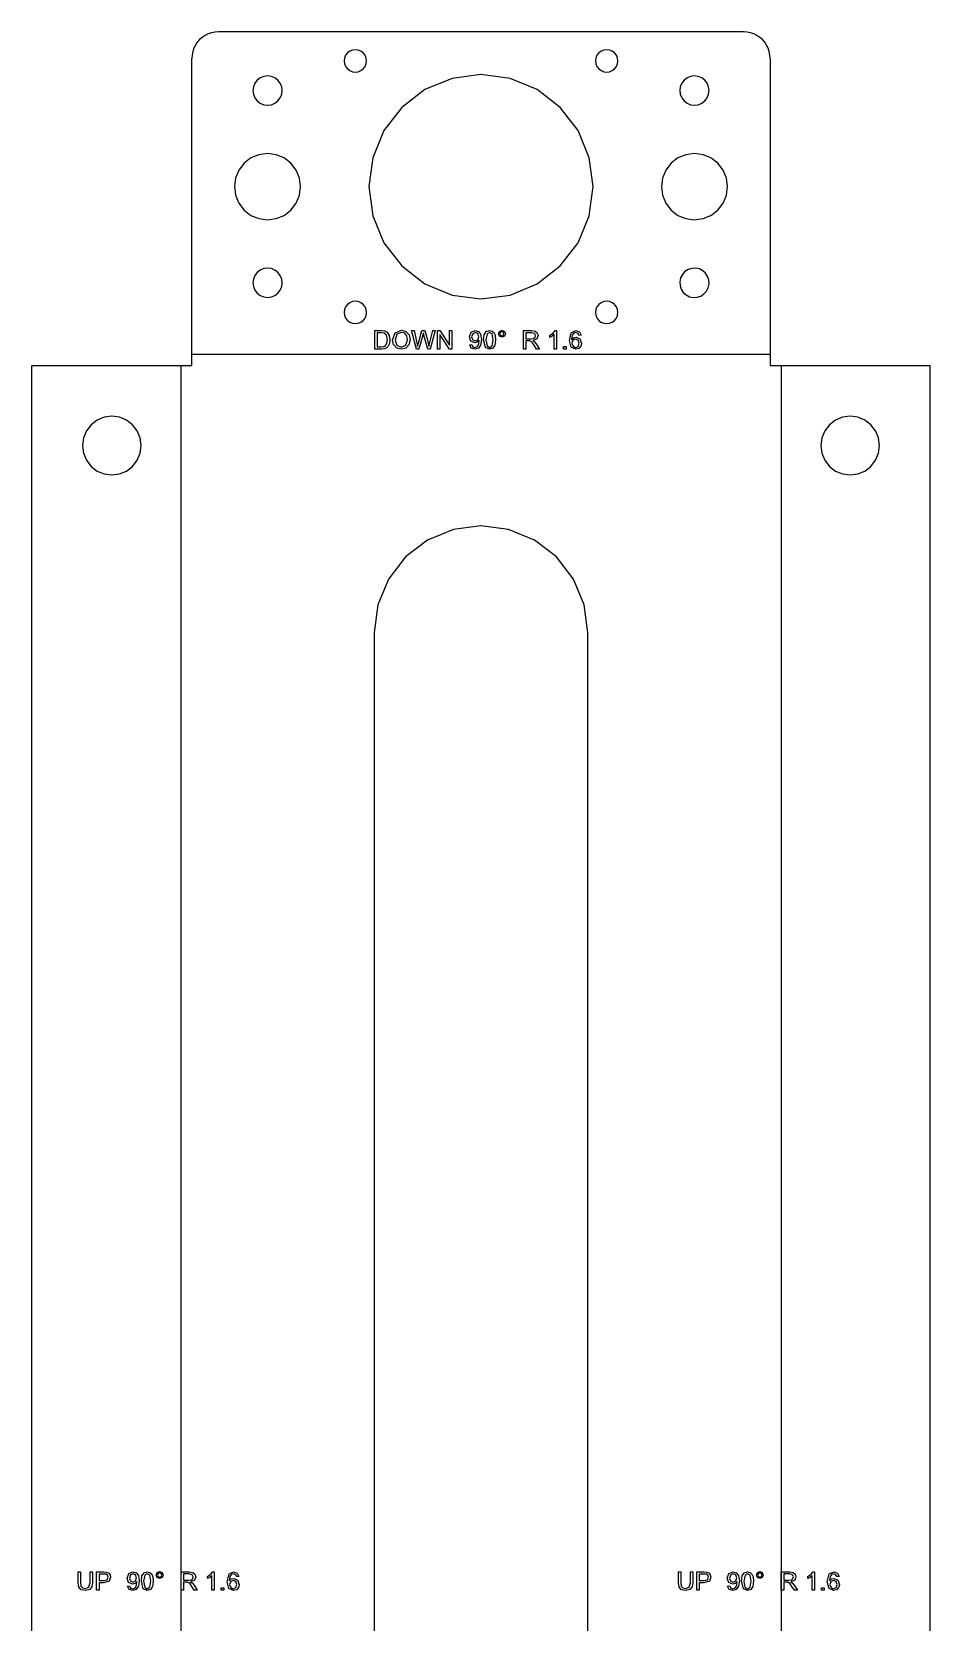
# Model space of a CAD drawing. Extents: x -235 to 145, y -3219 to -2628.
# Drawn here: x -23 to 145.4, y -2925.5 to -2627.7 of the extents above; entities that cross this region are included whole.
import ezdxf

# ---------------------------------------------------------------- set-up
doc = ezdxf.new("R2010")
doc.units = 0
doc.layers.add('Layer0', color=7, linetype='Continuous', true_color=0xffffff)

msp = doc.modelspace()

# ---------------------------------------------------------------- linework, layer by layer
at = {"layer": 'Layer0'}
for p, q in [((8.5, -2629.19), (8.07, -2629.68)), ((8.99, -2628.76), (8.5, -2629.19)), ((9.53, -2628.39), (8.99, -2628.76)), ((10.12, -2628.1), (9.53, -2628.39)), ((10.74, -2627.89), (10.12, -2628.1)), ((11.38, -2627.76), (10.74, -2627.89)), ((12.03, -2627.72), (11.38, -2627.76)), ((110.43, -2627.72), (12.03, -2627.72)), ((111.09, -2627.76), (110.43, -2627.72)), ((111.73, -2627.89), (111.09, -2627.76)), ((112.35, -2628.1), (111.73, -2627.89)), ((112.93, -2628.39), (112.35, -2628.1)), ((113.48, -2628.76), (112.93, -2628.39)), ((113.97, -2629.19), (113.48, -2628.76)), ((114.4, -2629.68), (113.97, -2629.19)), ((7.08, -2632.07), (7.03, -2632.72)), ((7.2, -2631.43), (7.08, -2632.07)), ((7.41, -2630.81), (7.2, -2631.43)), ((7.7, -2630.22), (7.41, -2630.81)), ((8.07, -2629.68), (7.7, -2630.22)), ((35.87, -2632.12), (35.66, -2632.63)), ((36.2, -2631.69), (35.87, -2632.12)), ((36.63, -2631.35), (36.2, -2631.69)), ((37.14, -2631.14), (36.63, -2631.35)), ((37.68, -2631.07), (37.14, -2631.14)), ((38.23, -2631.14), (37.68, -2631.07)), ((38.73, -2631.35), (38.23, -2631.14)), ((39.17, -2631.69), (38.73, -2631.35)), ((39.5, -2632.12), (39.17, -2631.69)), ((39.71, -2632.63), (39.5, -2632.12)), ((82.97, -2632.12), (82.76, -2632.63)), ((83.3, -2631.69), (82.97, -2632.12)), ((83.73, -2631.35), (83.3, -2631.69)), ((84.24, -2631.14), (83.73, -2631.35)), ((84.78, -2631.07), (84.24, -2631.14)), ((85.33, -2631.14), (84.78, -2631.07)), ((85.83, -2631.35), (85.33, -2631.14)), ((86.27, -2631.69), (85.83, -2631.35)), ((86.6, -2632.12), (86.27, -2631.69)), ((86.81, -2632.63), (86.6, -2632.12)), ((114.76, -2630.22), (114.4, -2629.68)), ((115.05, -2630.81), (114.76, -2630.22)), ((115.26, -2631.43), (115.05, -2630.81)), ((115.39, -2632.07), (115.26, -2631.43)), ((115.43, -2632.72), (115.39, -2632.07)), ((7.03, -2688.16), (7.03, -2632.72)), ((35.66, -2632.63), (35.58, -2633.17)), ((35.58, -2633.17), (35.66, -2633.72)), ((35.66, -2633.72), (35.87, -2634.22)), ((35.87, -2634.22), (36.2, -2634.66)), ((36.2, -2634.66), (36.63, -2634.99)), ((36.63, -2634.99), (37.14, -2635.2)), ((37.14, -2635.2), (37.68, -2635.27)), ((37.68, -2635.27), (38.23, -2635.2)), ((38.23, -2635.2), (38.73, -2634.99)), ((38.73, -2634.99), (39.17, -2634.66)), ((39.17, -2634.66), (39.5, -2634.22)), ((39.5, -2634.22), (39.71, -2633.72)), ((39.78, -2633.17), (39.71, -2632.63)), ((39.71, -2633.72), (39.78, -2633.17)), ((82.76, -2632.63), (82.68, -2633.17)), ((82.68, -2633.17), (82.76, -2633.72)), ((82.76, -2633.72), (82.97, -2634.22)), ((82.97, -2634.22), (83.3, -2634.66)), ((83.3, -2634.66), (83.73, -2634.99)), ((83.73, -2634.99), (84.24, -2635.2)), ((84.24, -2635.2), (84.78, -2635.27)), ((84.78, -2635.27), (85.33, -2635.2)), ((85.33, -2635.2), (85.83, -2634.99)), ((85.83, -2634.99), (86.27, -2634.66)), ((86.27, -2634.66), (86.6, -2634.22)), ((86.6, -2634.22), (86.81, -2633.72)), ((86.88, -2633.17), (86.81, -2632.63)), ((86.81, -2633.72), (86.88, -2633.17)), ((115.43, -2632.72), (115.43, -2688.16)), ((18.58, -2638.01), (18.48, -2638.72)), ((18.85, -2637.35), (18.58, -2638.01)), ((19.29, -2636.78), (18.85, -2637.35)), ((19.86, -2636.34), (19.29, -2636.78)), ((20.52, -2636.07), (19.86, -2636.34)), ((21.23, -2635.97), (20.52, -2636.07)), ((21.95, -2636.07), (21.23, -2635.97)), ((22.61, -2636.34), (21.95, -2636.07)), ((23.18, -2636.78), (22.61, -2636.34)), ((23.62, -2637.35), (23.18, -2636.78)), ((23.89, -2638.01), (23.62, -2637.35)), ((23.98, -2638.72), (23.89, -2638.01)), ((50.73, -2638.54), (46.38, -2641.87)), ((55.8, -2636.44), (50.73, -2638.54)), ((61.23, -2635.72), (55.8, -2636.44)), ((66.67, -2636.44), (61.23, -2635.72)), ((71.73, -2638.54), (66.67, -2636.44)), ((76.08, -2641.87), (71.73, -2638.54)), ((98.58, -2638.01), (98.48, -2638.72)), ((98.85, -2637.35), (98.58, -2638.01)), ((99.29, -2636.78), (98.85, -2637.35)), ((99.86, -2636.34), (99.29, -2636.78)), ((100.52, -2636.07), (99.86, -2636.34)), ((101.23, -2635.97), (100.52, -2636.07)), ((101.95, -2636.07), (101.23, -2635.97)), ((102.61, -2636.34), (101.95, -2636.07)), ((103.18, -2636.78), (102.61, -2636.34)), ((103.62, -2637.35), (103.18, -2636.78)), ((103.89, -2638.01), (103.62, -2637.35)), ((103.98, -2638.72), (103.89, -2638.01)), ((18.48, -2638.72), (18.58, -2639.43)), ((18.58, -2639.43), (18.85, -2640.1)), ((18.85, -2640.1), (19.29, -2640.67)), ((19.29, -2640.67), (19.86, -2641.1)), ((19.86, -2641.1), (20.52, -2641.38)), ((20.52, -2641.38), (21.23, -2641.47)), ((21.23, -2641.47), (21.95, -2641.38)), ((21.95, -2641.38), (22.61, -2641.1)), ((22.61, -2641.1), (23.18, -2640.67)), ((23.18, -2640.67), (23.62, -2640.1)), ((23.62, -2640.1), (23.89, -2639.43)), ((23.89, -2639.43), (23.98, -2638.72)), ((98.48, -2638.72), (98.58, -2639.43)), ((98.58, -2639.43), (98.85, -2640.1)), ((98.85, -2640.1), (99.29, -2640.67)), ((99.29, -2640.67), (99.86, -2641.1)), ((99.86, -2641.1), (100.52, -2641.38)), ((100.52, -2641.38), (101.23, -2641.47)), ((101.23, -2641.47), (101.95, -2641.38)), ((101.95, -2641.38), (102.61, -2641.1)), ((102.61, -2641.1), (103.18, -2640.67)), ((103.18, -2640.67), (103.62, -2640.1)), ((103.62, -2640.1), (103.89, -2639.43)), ((103.89, -2639.43), (103.98, -2638.72)), ((46.38, -2641.87), (43.05, -2646.22)), ((79.42, -2646.22), (76.08, -2641.87)), ((43.05, -2646.22), (40.95, -2651.29)), ((81.52, -2651.29), (79.42, -2646.22)), ((16.85, -2652.34), (15.86, -2653.62)), ((18.13, -2651.35), (16.85, -2652.34)), ((19.63, -2650.73), (18.13, -2651.35)), ((21.23, -2650.52), (19.63, -2650.73)), ((22.84, -2650.73), (21.23, -2650.52)), ((24.33, -2651.35), (22.84, -2650.73)), ((25.62, -2652.34), (24.33, -2651.35)), ((26.6, -2653.62), (25.62, -2652.34)), ((40.95, -2651.29), (40.23, -2656.72)), ((82.23, -2656.72), (81.52, -2651.29)), ((96.85, -2652.34), (95.86, -2653.62)), ((98.13, -2651.35), (96.85, -2652.34)), ((99.63, -2650.73), (98.13, -2651.35)), ((101.23, -2650.52), (99.63, -2650.73)), ((102.84, -2650.73), (101.23, -2650.52)), ((104.33, -2651.35), (102.84, -2650.73)), ((105.62, -2652.34), (104.33, -2651.35)), ((106.6, -2653.62), (105.62, -2652.34)), ((15.25, -2655.12), (15.03, -2656.72)), ((15.86, -2653.62), (15.25, -2655.12)), ((27.22, -2655.12), (26.6, -2653.62)), ((27.43, -2656.72), (27.22, -2655.12)), ((95.25, -2655.12), (95.03, -2656.72)), ((95.86, -2653.62), (95.25, -2655.12)), ((107.22, -2655.12), (106.6, -2653.62)), ((107.43, -2656.72), (107.22, -2655.12)), ((15.03, -2656.72), (15.25, -2658.33)), ((15.25, -2658.33), (15.86, -2659.82)), ((26.6, -2659.82), (27.22, -2658.33)), ((27.22, -2658.33), (27.43, -2656.72)), ((40.23, -2656.72), (40.95, -2662.16)), ((81.52, -2662.16), (82.23, -2656.72)), ((95.03, -2656.72), (95.25, -2658.33)), ((95.25, -2658.33), (95.86, -2659.82)), ((106.6, -2659.82), (107.22, -2658.33)), ((107.22, -2658.33), (107.43, -2656.72)), ((15.86, -2659.82), (16.85, -2661.11)), ((16.85, -2661.11), (18.13, -2662.09)), ((18.13, -2662.09), (19.63, -2662.71)), ((22.84, -2662.71), (24.33, -2662.09)), ((24.33, -2662.09), (25.62, -2661.11)), ((25.62, -2661.11), (26.6, -2659.82)), ((40.95, -2662.16), (43.05, -2667.22)), ((79.42, -2667.22), (81.52, -2662.16)), ((95.86, -2659.82), (96.85, -2661.11)), ((96.85, -2661.11), (98.13, -2662.09)), ((98.13, -2662.09), (99.63, -2662.71)), ((102.84, -2662.71), (104.33, -2662.09)), ((104.33, -2662.09), (105.62, -2661.11)), ((105.62, -2661.11), (106.6, -2659.82)), ((19.63, -2662.71), (21.23, -2662.92)), ((21.23, -2662.92), (22.84, -2662.71)), ((99.63, -2662.71), (101.23, -2662.92)), ((101.23, -2662.92), (102.84, -2662.71)), ((43.05, -2667.22), (46.38, -2671.57)), ((76.08, -2671.57), (79.42, -2667.22)), ((18.58, -2674.01), (18.48, -2674.72)), ((18.85, -2673.35), (18.58, -2674.01)), ((19.29, -2672.78), (18.85, -2673.35)), ((19.86, -2672.34), (19.29, -2672.78)), ((20.52, -2672.07), (19.86, -2672.34)), ((21.23, -2671.97), (20.52, -2672.07)), ((21.95, -2672.07), (21.23, -2671.97)), ((22.61, -2672.34), (21.95, -2672.07)), ((23.18, -2672.78), (22.61, -2672.34)), ((23.62, -2673.35), (23.18, -2672.78)), ((23.89, -2674.01), (23.62, -2673.35)), ((23.98, -2674.72), (23.89, -2674.01)), ((46.38, -2671.57), (50.73, -2674.91)), ((71.73, -2674.91), (76.08, -2671.57)), ((98.64, -2673.81), (98.49, -2674.51)), ((98.97, -2673.17), (98.64, -2673.81)), ((99.45, -2672.63), (98.97, -2673.17)), ((100.05, -2672.24), (99.45, -2672.63)), ((100.73, -2672.02), (100.05, -2672.24)), ((101.45, -2671.98), (100.73, -2672.02)), ((102.15, -2672.13), (101.45, -2671.98)), ((102.79, -2672.45), (102.15, -2672.13)), ((103.32, -2672.93), (102.79, -2672.45)), ((103.71, -2673.54), (103.32, -2672.93)), ((103.94, -2674.22), (103.71, -2673.54)), ((103.98, -2674.94), (103.94, -2674.22)), ((18.48, -2674.72), (18.58, -2675.43)), ((18.58, -2675.43), (18.85, -2676.1)), ((18.85, -2676.1), (19.29, -2676.67)), ((19.29, -2676.67), (19.86, -2677.1)), ((19.86, -2677.1), (20.52, -2677.38)), ((21.95, -2677.38), (22.61, -2677.1)), ((22.61, -2677.1), (23.18, -2676.67)), ((23.18, -2676.67), (23.62, -2676.1)), ((23.62, -2676.1), (23.89, -2675.43)), ((23.89, -2675.43), (23.98, -2674.72)), ((50.73, -2674.91), (55.8, -2677.01)), ((55.8, -2677.01), (61.23, -2677.72)), ((61.23, -2677.72), (66.67, -2677.01)), ((66.67, -2677.01), (71.73, -2674.91)), ((98.49, -2674.51), (98.53, -2675.23)), ((98.53, -2675.23), (98.75, -2675.91)), ((98.75, -2675.91), (99.14, -2676.51)), ((99.14, -2676.51), (99.68, -2676.99)), ((99.68, -2676.99), (100.32, -2677.32)), ((101.74, -2677.43), (102.42, -2677.2)), ((102.42, -2677.2), (103.02, -2676.81)), ((103.02, -2676.81), (103.5, -2676.28)), ((103.5, -2676.28), (103.83, -2675.64)), ((103.83, -2675.64), (103.98, -2674.94)), ((20.52, -2677.38), (21.23, -2677.47)), ((21.23, -2677.47), (21.95, -2677.38)), ((35.66, -2679.73), (35.58, -2680.27)), ((35.87, -2679.22), (35.66, -2679.73)), ((36.2, -2678.79), (35.87, -2679.22)), ((36.63, -2678.45), (36.2, -2678.79)), ((37.14, -2678.24), (36.63, -2678.45)), ((37.68, -2678.17), (37.14, -2678.24)), ((38.23, -2678.24), (37.68, -2678.17)), ((38.73, -2678.45), (38.23, -2678.24)), ((39.17, -2678.79), (38.73, -2678.45)), ((39.5, -2679.22), (39.17, -2678.79)), ((39.71, -2679.73), (39.5, -2679.22)), ((39.78, -2680.27), (39.71, -2679.73)), ((82.76, -2679.71), (82.68, -2680.26)), ((82.97, -2679.21), (82.76, -2679.71)), ((83.31, -2678.78), (82.97, -2679.21)), ((83.75, -2678.45), (83.31, -2678.78)), ((84.25, -2678.24), (83.75, -2678.45)), ((84.8, -2678.17), (84.25, -2678.24)), ((85.34, -2678.25), (84.8, -2678.17)), ((85.85, -2678.46), (85.34, -2678.25)), ((86.28, -2678.8), (85.85, -2678.46)), ((86.61, -2679.23), (86.28, -2678.8)), ((86.82, -2679.74), (86.61, -2679.23)), ((86.88, -2680.29), (86.82, -2679.74)), ((100.32, -2677.32), (101.02, -2677.46)), ((101.02, -2677.46), (101.74, -2677.43)), ((35.58, -2680.27), (35.66, -2680.82)), ((35.66, -2680.82), (35.87, -2681.32)), ((35.87, -2681.32), (36.2, -2681.76)), ((36.2, -2681.76), (36.63, -2682.09)), ((36.63, -2682.09), (37.14, -2682.3)), ((37.14, -2682.3), (37.68, -2682.37)), ((37.68, -2682.37), (38.23, -2682.3)), ((38.23, -2682.3), (38.73, -2682.09)), ((38.73, -2682.09), (39.17, -2681.76)), ((39.17, -2681.76), (39.5, -2681.32)), ((39.5, -2681.32), (39.71, -2680.82)), ((39.71, -2680.82), (39.78, -2680.27)), ((82.68, -2680.26), (82.75, -2680.8)), ((82.75, -2680.8), (82.96, -2681.31)), ((82.96, -2681.31), (83.29, -2681.75)), ((83.29, -2681.75), (83.72, -2682.08)), ((83.72, -2682.08), (84.23, -2682.3)), ((84.23, -2682.3), (84.77, -2682.37)), ((84.77, -2682.37), (85.31, -2682.3)), ((85.31, -2682.3), (85.82, -2682.1)), ((85.82, -2682.1), (86.26, -2681.77)), ((86.26, -2681.77), (86.6, -2681.33)), ((86.6, -2681.33), (86.81, -2680.83)), ((86.81, -2680.83), (86.88, -2680.29)), ((41.33, -2687.12), (41.33, -2683.68)), ((41.33, -2683.68), (42.51, -2683.68)), ((42.51, -2684.09), (41.78, -2684.09)), ((41.78, -2684.09), (41.78, -2686.71)), ((42.51, -2683.68), (43.13, -2683.73)), ((43.1, -2684.16), (42.51, -2684.09)), ((43.53, -2684.54), (43.1, -2684.16)), ((43.13, -2683.73), (43.63, -2683.98)), ((43.36, -2686.47), (43.61, -2686.04)), ((43.7, -2685.37), (43.53, -2684.54)), ((43.61, -2686.04), (43.7, -2685.37)), ((43.63, -2683.98), (44.04, -2684.56)), ((44.08, -2686.08), (43.85, -2686.58)), ((44.04, -2684.56), (44.17, -2685.38)), ((44.17, -2685.38), (44.08, -2686.08)), ((44.66, -2685.44), (45.12, -2684.1)), ((44.86, -2686.3), (44.66, -2685.44)), ((45.12, -2684.1), (46.31, -2683.62)), ((45.48, -2684.34), (45.13, -2685.45)), ((45.13, -2685.45), (45.47, -2686.43)), ((46.31, -2684.01), (45.48, -2684.34)), ((46.31, -2683.62), (47.17, -2683.85)), ((46.93, -2684.18), (46.31, -2684.01)), ((47.34, -2684.67), (46.93, -2684.18)), ((47.15, -2686.43), (47.48, -2685.4)), ((47.17, -2683.85), (47.75, -2684.48)), ((47.48, -2685.4), (47.34, -2684.67)), ((47.95, -2685.4), (47.74, -2686.34)), ((47.75, -2684.48), (47.95, -2685.4)), ((49.14, -2687.12), (48.23, -2683.68)), ((48.23, -2683.68), (48.69, -2683.68)), ((48.69, -2683.68), (49.22, -2685.94)), ((49.22, -2685.94), (49.36, -2686.64)), ((49.36, -2686.64), (49.52, -2686)), ((49.52, -2686), (50.17, -2683.68)), ((50.34, -2684.5), (49.61, -2687.12)), ((50.17, -2683.68), (50.72, -2683.68)), ((50.44, -2684.09), (50.34, -2684.5)), ((50.54, -2684.5), (50.44, -2684.09)), ((51.27, -2687.12), (50.54, -2684.5)), ((50.72, -2683.68), (51.22, -2685.42)), ((51.22, -2685.42), (51.48, -2686.64)), ((51.48, -2686.64), (51.65, -2685.89)), ((51.65, -2685.89), (52.19, -2683.68)), ((52.65, -2683.68), (51.71, -2687.12)), ((52.19, -2683.68), (52.65, -2683.68)), ((53.07, -2687.12), (53.07, -2683.68)), ((53.07, -2683.68), (53.54, -2683.68)), ((55.32, -2687.12), (53.51, -2684.42)), ((53.51, -2684.42), (53.51, -2687.12)), ((53.54, -2683.68), (55.35, -2686.38)), ((55.35, -2686.38), (55.35, -2683.68)), ((55.35, -2683.68), (55.78, -2683.68)), ((55.78, -2683.68), (55.78, -2687.12)), ((59.05, -2684.83), (59.36, -2683.98)), ((59.34, -2685.64), (59.05, -2684.83)), ((60.07, -2685.95), (59.34, -2685.64)), ((59.36, -2683.98), (60.13, -2683.67)), ((59.69, -2684.25), (59.48, -2684.84)), ((59.48, -2684.84), (59.68, -2685.38)), ((59.68, -2685.38), (60.17, -2685.58)), ((60.18, -2684.02), (59.69, -2684.25)), ((60.54, -2685.83), (60.07, -2685.95)), ((60.13, -2683.67), (60.74, -2683.85)), ((60.17, -2685.58), (60.65, -2685.38)), ((60.65, -2684.23), (60.18, -2684.02)), ((60.89, -2685.5), (60.54, -2685.83)), ((60.84, -2684.81), (60.65, -2684.23)), ((60.65, -2685.38), (60.84, -2684.81)), ((60.67, -2686.5), (60.83, -2686.1)), ((60.74, -2683.85), (61.17, -2684.36)), ((60.83, -2686.1), (60.89, -2685.59)), ((60.89, -2685.59), (60.89, -2685.5)), ((61.17, -2684.36), (61.31, -2685.33)), ((61.31, -2685.33), (61.17, -2686.38)), ((61.72, -2685.42), (61.85, -2684.44)), ((62.06, -2686.82), (61.72, -2685.42)), ((61.85, -2684.44), (62.22, -2683.87)), ((62.38, -2684.26), (62.16, -2685.42)), ((62.16, -2685.42), (62.36, -2686.55)), ((62.22, -2683.87), (62.84, -2683.67)), ((62.84, -2684.02), (62.38, -2684.26)), ((62.84, -2683.67), (63.33, -2683.78)), ((63.33, -2684.29), (62.84, -2684.02)), ((63.33, -2683.78), (63.68, -2684.1)), ((63.53, -2685.42), (63.33, -2684.29)), ((63.33, -2686.55), (63.53, -2685.42)), ((63.68, -2684.1), (63.89, -2684.61)), ((63.97, -2685.42), (63.84, -2686.4)), ((63.89, -2684.61), (63.97, -2685.42)), ((64.5, -2684.27), (64.69, -2683.81)), ((64.69, -2684.73), (64.5, -2684.27)), ((64.69, -2683.81), (65.15, -2683.62)), ((65.15, -2684.92), (64.69, -2684.73)), ((64.87, -2683.99), (64.75, -2684.27)), ((64.75, -2684.27), (64.87, -2684.55)), ((65.15, -2683.87), (64.87, -2683.99)), ((64.87, -2684.55), (65.15, -2684.67)), ((65.15, -2683.62), (65.61, -2683.81)), ((65.43, -2683.99), (65.15, -2683.87)), ((65.15, -2684.67), (65.43, -2684.55)), ((65.61, -2684.73), (65.15, -2684.92)), ((65.54, -2684.27), (65.43, -2683.99)), ((65.43, -2684.55), (65.54, -2684.27)), ((65.61, -2683.81), (65.8, -2684.27)), ((65.8, -2684.27), (65.61, -2684.73)), ((69.17, -2687.12), (69.17, -2683.68)), ((69.17, -2683.68), (70.69, -2683.68)), ((70.71, -2684.06), (69.62, -2684.06)), ((69.62, -2684.06), (69.62, -2685.2)), ((69.62, -2685.2), (70.6, -2685.2)), ((70.15, -2685.59), (69.62, -2685.59)), ((69.62, -2685.59), (69.62, -2687.12)), ((70.41, -2685.61), (70.15, -2685.59)), ((70.61, -2685.7), (70.41, -2685.61)), ((70.6, -2685.2), (71.09, -2685.13)), ((70.84, -2685.93), (70.61, -2685.7)), ((70.69, -2683.68), (71.39, -2683.77)), ((71.27, -2684.22), (70.71, -2684.06)), ((71.17, -2686.4), (70.84, -2685.93)), ((71.68, -2685.24), (70.95, -2685.56)), ((70.95, -2685.56), (71.22, -2685.73)), ((71.09, -2685.13), (71.36, -2684.93)), ((71.22, -2685.73), (71.6, -2686.18)), ((71.45, -2684.62), (71.27, -2684.22)), ((71.36, -2684.93), (71.45, -2684.62)), ((71.39, -2683.77), (71.78, -2684.1)), ((71.6, -2686.18), (72.2, -2687.12)), ((71.92, -2684.62), (71.68, -2685.24)), ((71.78, -2684.1), (71.92, -2684.62)), ((74.12, -2684.53), (74.74, -2684.13)), ((74.12, -2684.94), (74.12, -2684.53)), ((74.57, -2684.72), (74.12, -2684.94)), ((74.97, -2684.43), (74.57, -2684.72)), ((74.74, -2684.13), (75.12, -2683.67)), ((74.97, -2687.12), (74.97, -2684.43)), ((75.12, -2683.67), (75.39, -2683.67)), ((75.39, -2683.67), (75.39, -2687.12)), ((77.79, -2685.51), (78.16, -2684.06)), ((78.12, -2686.79), (77.79, -2685.51)), ((78.16, -2684.06), (79.02, -2683.67)), ((78.33, -2684.55), (78.21, -2685.35)), ((78.21, -2685.35), (78.58, -2685)), ((78.47, -2685.47), (78.27, -2686.01)), ((78.27, -2686.01), (78.37, -2686.42)), ((78.64, -2684.13), (78.33, -2684.55)), ((78.96, -2685.26), (78.47, -2685.47)), ((78.58, -2685), (79.04, -2684.89)), ((79, -2684.01), (78.64, -2684.13)), ((79.44, -2685.47), (78.96, -2685.26)), ((79.42, -2684.19), (79, -2684.01)), ((79.02, -2683.67), (79.69, -2683.89)), ((79.04, -2684.89), (79.76, -2685.2)), ((79.58, -2684.56), (79.42, -2684.19)), ((79.63, -2686.03), (79.44, -2685.47)), ((79.44, -2686.62), (79.63, -2686.03)), ((80, -2684.52), (79.58, -2684.56)), ((79.69, -2683.89), (80, -2684.52)), ((79.76, -2685.2), (80.06, -2686)), ((80.06, -2686), (79.92, -2686.61)), ((7.03, -2690.21), (7.03, -2688.16)), ((115.43, -2688.16), (7.03, -2688.16)), ((42.57, -2687.12), (41.33, -2687.12)), ((41.78, -2686.71), (42.52, -2686.71)), ((42.52, -2686.71), (43.05, -2686.65)), ((43.12, -2687.06), (42.57, -2687.12)), ((43.05, -2686.65), (43.36, -2686.47)), ((43.53, -2686.89), (43.12, -2687.06)), ((43.85, -2686.58), (43.53, -2686.89)), ((45.44, -2686.94), (44.86, -2686.3)), ((46.31, -2687.18), (45.44, -2686.94)), ((45.47, -2686.43), (46.3, -2686.79)), ((46.3, -2686.79), (47.15, -2686.43)), ((47.14, -2686.97), (46.31, -2687.18)), ((47.74, -2686.34), (47.14, -2686.97)), ((49.61, -2687.12), (49.14, -2687.12)), ((51.71, -2687.12), (51.27, -2687.12)), ((53.51, -2687.12), (53.07, -2687.12)), ((55.78, -2687.12), (55.32, -2687.12)), ((59.11, -2686.32), (59.52, -2686.29)), ((59.42, -2686.96), (59.11, -2686.32)), ((60.08, -2687.18), (59.42, -2686.96)), ((59.52, -2686.29), (59.72, -2686.7)), ((59.72, -2686.7), (60.09, -2686.83)), ((60.74, -2686.98), (60.08, -2687.18)), ((60.09, -2686.83), (60.43, -2686.74)), ((60.43, -2686.74), (60.67, -2686.5)), ((61.17, -2686.38), (60.74, -2686.98)), ((62.84, -2687.18), (62.06, -2686.82)), ((62.36, -2686.55), (62.84, -2686.83)), ((62.84, -2686.83), (63.33, -2686.55)), ((63.47, -2686.98), (62.84, -2687.18)), ((63.84, -2686.4), (63.47, -2686.98)), ((69.62, -2687.12), (69.17, -2687.12)), ((71.63, -2687.12), (71.17, -2686.4)), ((72.2, -2687.12), (71.63, -2687.12)), ((75.39, -2687.12), (74.97, -2687.12)), ((76.71, -2687.12), (76.71, -2686.64)), ((76.71, -2686.64), (77.19, -2686.64)), ((77.19, -2687.12), (76.71, -2687.12)), ((77.19, -2686.64), (77.19, -2687.12)), ((78.98, -2687.18), (78.12, -2686.79)), ((78.37, -2686.42), (78.63, -2686.73)), ((78.63, -2686.73), (78.98, -2686.83)), ((78.98, -2686.83), (79.44, -2686.62)), ((79.54, -2687.03), (78.98, -2687.18)), ((79.92, -2686.61), (79.54, -2687.03)), ((115.43, -2688.16), (115.43, -2690.21)), ((-22.95, -2690.21), (4.99, -2690.21)), ((-22.95, -3140.21), (-22.95, -2690.21)), ((4.99, -2690.21), (7.03, -2690.21)), ((4.99, -2690.21), (4.99, -3140.21)), ((115.43, -2690.21), (117.48, -2690.21)), ((117.48, -2690.21), (145.42, -2690.21)), ((117.48, -2690.21), (117.48, -3140.21)), ((145.42, -3140.21), (145.42, -2690.21)), ((-10.7, -2700.44), (-11.84, -2701.32)), ((-9.37, -2699.89), (-10.7, -2700.44)), ((-7.95, -2699.71), (-9.37, -2699.89)), ((-6.53, -2699.89), (-7.95, -2699.71)), ((-5.2, -2700.44), (-6.53, -2699.89)), ((-4.06, -2701.32), (-5.2, -2700.44)), ((127.67, -2700.44), (126.53, -2701.32)), ((128.99, -2699.89), (127.67, -2700.44)), ((130.42, -2699.71), (128.99, -2699.89)), ((131.84, -2699.89), (130.42, -2699.71)), ((133.17, -2700.44), (131.84, -2699.89)), ((134.31, -2701.32), (133.17, -2700.44)), ((-13.26, -2703.78), (-13.45, -2705.21)), ((-12.71, -2702.46), (-13.26, -2703.78)), ((-11.84, -2701.32), (-12.71, -2702.46)), ((-3.19, -2702.46), (-4.06, -2701.32)), ((-2.64, -2703.78), (-3.19, -2702.46)), ((-2.45, -2705.21), (-2.64, -2703.78)), ((125.11, -2703.78), (124.92, -2705.21)), ((125.65, -2702.46), (125.11, -2703.78)), ((126.53, -2701.32), (125.65, -2702.46)), ((135.18, -2702.46), (134.31, -2701.32)), ((135.73, -2703.78), (135.18, -2702.46)), ((135.92, -2705.21), (135.73, -2703.78)), ((-13.45, -2705.21), (-13.26, -2706.63)), ((-13.26, -2706.63), (-12.71, -2707.96)), ((-3.19, -2707.96), (-2.64, -2706.63)), ((-2.64, -2706.63), (-2.45, -2705.21)), ((124.92, -2705.21), (125.11, -2706.63)), ((125.11, -2706.63), (125.65, -2707.96)), ((135.18, -2707.96), (135.73, -2706.63)), ((135.73, -2706.63), (135.92, -2705.21)), ((-12.71, -2707.96), (-11.84, -2709.1)), ((-11.84, -2709.1), (-10.7, -2709.97)), ((-10.7, -2709.97), (-9.37, -2710.52)), ((-6.53, -2710.52), (-5.2, -2709.97)), ((-5.2, -2709.97), (-4.06, -2709.1)), ((-4.06, -2709.1), (-3.19, -2707.96)), ((125.65, -2707.96), (126.53, -2709.1)), ((126.53, -2709.1), (127.67, -2709.97)), ((127.67, -2709.97), (128.99, -2710.52)), ((131.84, -2710.52), (133.17, -2709.97)), ((133.17, -2709.97), (134.31, -2709.1)), ((134.31, -2709.1), (135.18, -2707.96)), ((-9.37, -2710.52), (-7.95, -2710.71)), ((-7.95, -2710.71), (-6.53, -2710.52)), ((128.99, -2710.52), (130.42, -2710.71)), ((130.42, -2710.71), (131.84, -2710.52)), ((56.06, -2720.89), (51.23, -2722.89)), ((61.23, -2720.21), (56.06, -2720.89)), ((66.41, -2720.89), (61.23, -2720.21)), ((71.23, -2722.89), (66.41, -2720.89)), ((51.23, -2722.89), (47.09, -2726.06)), ((75.38, -2726.06), (71.23, -2722.89)), ((47.09, -2726.06), (43.91, -2730.21)), ((78.55, -2730.21), (75.38, -2726.06)), ((43.91, -2730.21), (41.92, -2735.03)), ((80.55, -2735.03), (78.55, -2730.21)), ((41.92, -2735.03), (41.23, -2740.21)), ((81.23, -2740.21), (80.55, -2735.03)), ((41.23, -2740.21), (41.23, -3090.21)), ((81.23, -3090.21), (81.23, -2740.21)), ((-14.27, -2918.1), (-14.27, -2916.11)), ((-14.27, -2916.11), (-13.81, -2916.11)), ((-14.14, -2918.96), (-14.27, -2918.1)), ((-13.81, -2916.11), (-13.81, -2918.1)), ((-13.81, -2918.1), (-13.73, -2918.76)), ((-12.23, -2918.97), (-12.02, -2918.1)), ((-12.02, -2916.11), (-11.56, -2916.11)), ((-12.02, -2918.1), (-12.02, -2916.11)), ((-11.56, -2918.1), (-11.68, -2918.93)), ((-11.56, -2916.11), (-11.56, -2918.1)), ((-10.8, -2919.55), (-10.8, -2916.11)), ((-10.8, -2916.11), (-9.5, -2916.11)), ((-9.47, -2916.52), (-10.35, -2916.52)), ((-10.35, -2916.52), (-10.35, -2917.75)), ((-10.35, -2917.75), (-9.46, -2917.75)), ((-9.46, -2918.16), (-10.35, -2918.16)), ((-10.35, -2918.16), (-10.35, -2919.55)), ((-9.5, -2916.11), (-8.98, -2916.15)), ((-9.04, -2916.55), (-9.47, -2916.52)), ((-9.46, -2917.75), (-8.83, -2917.58)), ((-8.46, -2917.85), (-9.46, -2918.16)), ((-8.75, -2916.75), (-9.04, -2916.55)), ((-8.98, -2916.15), (-8.56, -2916.31)), ((-8.83, -2917.58), (-8.65, -2917.12)), ((-8.65, -2917.12), (-8.75, -2916.75)), ((-8.56, -2916.31), (-8.28, -2916.64)), ((-8.18, -2917.11), (-8.46, -2917.85)), ((-8.28, -2916.64), (-8.18, -2917.11)), ((-5.1, -2917.26), (-4.79, -2916.42)), ((-4.8, -2918.08), (-5.1, -2917.26)), ((-4.08, -2918.39), (-4.8, -2918.08)), ((-4.79, -2916.42), (-4.01, -2916.1)), ((-4.45, -2916.68), (-4.66, -2917.28)), ((-4.66, -2917.28), (-4.46, -2917.81)), ((-4.46, -2917.81), (-3.97, -2918.01)), ((-3.96, -2916.45), (-4.45, -2916.68)), ((-3.6, -2918.26), (-4.08, -2918.39)), ((-4.01, -2916.1), (-3.4, -2916.28)), ((-3.97, -2918.01), (-3.49, -2917.81)), ((-3.5, -2916.66), (-3.96, -2916.45)), ((-3.26, -2917.93), (-3.6, -2918.26)), ((-3.3, -2917.24), (-3.5, -2916.66)), ((-3.49, -2917.81), (-3.3, -2917.24)), ((-3.4, -2916.28), (-2.98, -2916.8)), ((-3.32, -2918.54), (-3.25, -2918.02)), ((-3.25, -2918.02), (-3.26, -2917.93)), ((-2.98, -2916.8), (-2.83, -2917.76)), ((-2.83, -2917.76), (-2.98, -2918.81)), ((-2.42, -2917.86), (-2.3, -2916.87)), ((-2.08, -2919.26), (-2.42, -2917.86)), ((-2.3, -2916.87), (-1.92, -2916.3)), ((-1.77, -2916.7), (-1.99, -2917.86)), ((-1.99, -2917.86), (-1.79, -2918.99)), ((-1.92, -2916.3), (-1.3, -2916.1)), ((-1.31, -2916.45), (-1.77, -2916.7)), ((-0.81, -2916.73), (-1.31, -2916.45)), ((-1.3, -2916.1), (-0.81, -2916.21)), ((-0.81, -2916.21), (-0.47, -2916.53)), ((-0.61, -2917.86), (-0.81, -2916.73)), ((-0.81, -2918.98), (-0.61, -2917.86)), ((-0.47, -2916.53), (-0.26, -2917.04)), ((-0.18, -2917.86), (-0.3, -2918.83)), ((-0.26, -2917.04), (-0.18, -2917.86)), ((0.35, -2916.7), (0.54, -2916.24)), ((0.54, -2917.17), (0.35, -2916.7)), ((0.54, -2916.24), (1, -2916.05)), ((1, -2917.36), (0.54, -2917.17)), ((0.72, -2916.42), (0.61, -2916.7)), ((0.61, -2916.7), (0.72, -2916.99)), ((1, -2916.31), (0.72, -2916.42)), ((0.72, -2916.99), (1, -2917.1)), ((1, -2916.05), (1.46, -2916.24)), ((1.28, -2916.42), (1, -2916.31)), ((1, -2917.1), (1.28, -2916.99)), ((1.46, -2917.17), (1, -2917.36)), ((1.4, -2916.7), (1.28, -2916.42)), ((1.28, -2916.99), (1.4, -2916.7)), ((1.46, -2916.24), (1.65, -2916.7)), ((1.65, -2916.7), (1.46, -2917.17)), ((5.02, -2919.55), (5.02, -2916.11)), ((5.02, -2916.11), (6.55, -2916.11)), ((6.57, -2916.49), (5.48, -2916.49)), ((5.48, -2916.49), (5.48, -2917.63)), ((5.48, -2917.63), (6.46, -2917.63)), ((6.01, -2918.03), (5.48, -2918.03)), ((5.48, -2918.03), (5.48, -2919.55)), ((6.26, -2918.04), (6.01, -2918.03)), ((6.47, -2918.13), (6.26, -2918.04)), ((6.46, -2917.63), (6.95, -2917.57)), ((6.7, -2918.36), (6.47, -2918.13)), ((6.55, -2916.11), (7.25, -2916.21)), ((7.13, -2916.65), (6.57, -2916.49)), ((7.03, -2918.84), (6.7, -2918.36)), ((7.54, -2917.67), (6.81, -2917.99)), ((6.81, -2917.99), (7.08, -2918.16)), ((6.95, -2917.57), (7.21, -2917.36)), ((7.08, -2918.16), (7.46, -2918.62)), ((7.31, -2917.05), (7.13, -2916.65)), ((7.21, -2917.36), (7.31, -2917.05)), ((7.25, -2916.21), (7.63, -2916.53)), ((7.77, -2917.05), (7.54, -2917.67)), ((7.63, -2916.53), (7.77, -2917.05)), ((9.98, -2916.96), (10.6, -2916.56)), ((9.98, -2917.37), (9.98, -2916.96)), ((10.42, -2917.15), (9.98, -2917.37)), ((10.82, -2916.86), (10.42, -2917.15)), ((10.6, -2916.56), (10.97, -2916.1)), ((10.82, -2919.55), (10.82, -2916.86)), ((10.97, -2916.1), (11.24, -2916.1)), ((11.24, -2916.1), (11.24, -2919.55)), ((13.64, -2917.94), (14.01, -2916.49)), ((13.98, -2919.22), (13.64, -2917.94)), ((14.01, -2916.49), (14.88, -2916.1)), ((14.18, -2916.98), (14.06, -2917.78)), ((14.06, -2917.78), (14.44, -2917.43)), ((14.33, -2917.9), (14.13, -2918.44)), ((14.13, -2918.44), (14.22, -2918.86)), ((14.5, -2916.56), (14.18, -2916.98)), ((14.81, -2917.7), (14.33, -2917.9)), ((14.44, -2917.43), (14.9, -2917.32)), ((14.85, -2916.45), (14.5, -2916.56)), ((15.29, -2917.9), (14.81, -2917.7)), ((15.27, -2916.63), (14.85, -2916.45)), ((14.88, -2916.1), (15.54, -2916.33)), ((14.9, -2917.32), (15.62, -2917.63)), ((15.43, -2916.99), (15.27, -2916.63)), ((15.48, -2918.46), (15.29, -2917.9)), ((15.29, -2919.05), (15.48, -2918.46)), ((15.85, -2916.96), (15.43, -2916.99)), ((15.54, -2916.33), (15.85, -2916.96)), ((15.62, -2917.63), (15.92, -2918.44)), ((15.92, -2918.44), (15.78, -2919.04)), ((98.22, -2918.1), (98.22, -2916.11)), ((98.22, -2916.11), (98.67, -2916.11)), ((98.35, -2918.96), (98.22, -2918.1)), ((98.67, -2916.11), (98.67, -2918.1)), ((98.67, -2918.1), (98.76, -2918.76)), ((100.25, -2918.97), (100.47, -2918.1)), ((100.47, -2916.11), (100.92, -2916.11)), ((100.47, -2918.1), (100.47, -2916.11)), ((100.92, -2918.1), (100.81, -2918.93)), ((100.92, -2916.11), (100.92, -2918.1)), ((101.68, -2919.55), (101.68, -2916.11)), ((101.68, -2916.11), (102.98, -2916.11)), ((103.02, -2916.52), (102.14, -2916.52)), ((102.14, -2916.52), (102.14, -2917.75)), ((102.14, -2917.75), (103.03, -2917.75)), ((103.02, -2918.16), (102.14, -2918.16)), ((102.14, -2918.16), (102.14, -2919.55)), ((102.98, -2916.11), (103.5, -2916.15)), ((103.44, -2916.55), (103.02, -2916.52)), ((104.03, -2917.85), (103.02, -2918.16)), ((103.03, -2917.75), (103.65, -2917.58)), ((103.73, -2916.75), (103.44, -2916.55)), ((103.5, -2916.15), (103.93, -2916.31)), ((103.65, -2917.58), (103.84, -2917.12)), ((103.84, -2917.12), (103.73, -2916.75)), ((103.93, -2916.31), (104.2, -2916.64)), ((104.31, -2917.11), (104.03, -2917.85)), ((104.2, -2916.64), (104.31, -2917.11)), ((107.39, -2917.26), (107.7, -2916.42)), ((107.68, -2918.08), (107.39, -2917.26)), ((108.41, -2918.39), (107.68, -2918.08)), ((107.7, -2916.42), (108.47, -2916.1)), ((108.03, -2916.68), (107.82, -2917.28)), ((107.82, -2917.28), (108.02, -2917.81)), ((108.02, -2917.81), (108.51, -2918.01)), ((108.52, -2916.45), (108.03, -2916.68)), ((108.88, -2918.26), (108.41, -2918.39)), ((108.47, -2916.1), (109.08, -2916.28)), ((108.51, -2918.01), (108.99, -2917.81)), ((108.99, -2916.66), (108.52, -2916.45)), ((109.23, -2917.93), (108.88, -2918.26)), ((109.18, -2917.24), (108.99, -2916.66)), ((108.99, -2917.81), (109.18, -2917.24)), ((109.08, -2916.28), (109.51, -2916.8)), ((109.17, -2918.54), (109.23, -2918.02)), ((109.23, -2918.02), (109.23, -2917.93)), ((109.51, -2916.8), (109.65, -2917.76)), ((109.65, -2917.76), (109.51, -2918.81)), ((110.06, -2917.86), (110.19, -2916.87)), ((110.4, -2919.26), (110.06, -2917.86)), ((110.19, -2916.87), (110.56, -2916.3)), ((110.71, -2916.7), (110.5, -2917.86)), ((110.5, -2917.86), (110.69, -2918.99)), ((110.56, -2916.3), (111.18, -2916.1)), ((111.18, -2916.45), (110.71, -2916.7)), ((111.18, -2916.1), (111.67, -2916.21)), ((111.67, -2916.73), (111.18, -2916.45)), ((111.67, -2916.21), (112.01, -2916.53)), ((111.87, -2917.86), (111.67, -2916.73)), ((111.67, -2918.98), (111.87, -2917.86)), ((112.01, -2916.53), (112.23, -2917.04)), ((112.31, -2917.86), (112.18, -2918.83)), ((112.23, -2917.04), (112.31, -2917.86)), ((112.84, -2916.7), (113.03, -2916.24)), ((113.03, -2917.17), (112.84, -2916.7)), ((113.03, -2916.24), (113.49, -2916.05)), ((113.49, -2917.36), (113.03, -2917.17)), ((113.21, -2916.42), (113.09, -2916.7)), ((113.09, -2916.7), (113.21, -2916.99)), ((113.49, -2916.31), (113.21, -2916.42)), ((113.21, -2916.99), (113.49, -2917.1)), ((113.49, -2916.05), (113.95, -2916.24)), ((113.77, -2916.42), (113.49, -2916.31)), ((113.49, -2917.1), (113.77, -2916.99)), ((113.95, -2917.17), (113.49, -2917.36)), ((113.88, -2916.7), (113.77, -2916.42)), ((113.77, -2916.99), (113.88, -2916.7)), ((113.95, -2916.24), (114.14, -2916.7)), ((114.14, -2916.7), (113.95, -2917.17)), ((117.51, -2919.55), (117.51, -2916.11)), ((117.51, -2916.11), (119.03, -2916.11)), ((119.05, -2916.49), (117.96, -2916.49)), ((117.96, -2916.49), (117.96, -2917.63)), ((117.96, -2917.63), (118.94, -2917.63)), ((118.49, -2918.03), (117.96, -2918.03)), ((117.96, -2918.03), (117.96, -2919.55)), ((118.74, -2918.04), (118.49, -2918.03)), ((118.95, -2918.13), (118.74, -2918.04)), ((118.94, -2917.63), (119.43, -2917.57)), ((119.18, -2918.36), (118.95, -2918.13)), ((119.03, -2916.11), (119.73, -2916.21)), ((119.61, -2916.65), (119.05, -2916.49)), ((119.51, -2918.84), (119.18, -2918.36)), ((120.02, -2917.67), (119.29, -2917.99)), ((119.29, -2917.99), (119.56, -2918.16)), ((119.43, -2917.57), (119.7, -2917.36)), ((119.56, -2918.16), (119.94, -2918.62)), ((119.79, -2917.05), (119.61, -2916.65)), ((119.7, -2917.36), (119.79, -2917.05)), ((119.73, -2916.21), (120.12, -2916.53)), ((120.26, -2917.05), (120.02, -2917.67)), ((120.12, -2916.53), (120.26, -2917.05)), ((122.46, -2916.96), (123.08, -2916.56)), ((122.46, -2917.37), (122.46, -2916.96)), ((122.91, -2917.15), (122.46, -2917.37)), ((123.31, -2916.86), (122.91, -2917.15)), ((123.08, -2916.56), (123.46, -2916.1)), ((123.31, -2919.55), (123.31, -2916.86)), ((123.46, -2916.1), (123.73, -2916.1)), ((123.73, -2916.1), (123.73, -2919.55)), ((126.13, -2917.94), (126.5, -2916.49)), ((126.46, -2919.22), (126.13, -2917.94)), ((126.5, -2916.49), (127.36, -2916.1)), ((126.67, -2916.98), (126.55, -2917.78)), ((126.55, -2917.78), (126.92, -2917.43)), ((126.81, -2917.9), (126.61, -2918.44)), ((126.61, -2918.44), (126.71, -2918.86)), ((126.98, -2916.56), (126.67, -2916.98)), ((127.3, -2917.7), (126.81, -2917.9)), ((126.92, -2917.43), (127.38, -2917.32)), ((127.34, -2916.45), (126.98, -2916.56)), ((127.78, -2917.9), (127.3, -2917.7)), ((127.76, -2916.63), (127.34, -2916.45)), ((127.36, -2916.1), (128.03, -2916.33)), ((127.38, -2917.32), (128.1, -2917.63)), ((127.92, -2916.99), (127.76, -2916.63)), ((127.97, -2918.46), (127.78, -2917.9)), ((127.78, -2919.05), (127.97, -2918.46)), ((128.34, -2916.96), (127.92, -2916.99)), ((128.03, -2916.33), (128.34, -2916.96)), ((128.1, -2917.63), (128.4, -2918.44)), ((128.4, -2918.44), (128.26, -2919.04)), ((-13.7, -2919.45), (-14.14, -2918.96)), ((-13.73, -2918.76), (-13.44, -2919.09)), ((-12.91, -2919.61), (-13.7, -2919.45)), ((-13.44, -2919.09), (-12.95, -2919.2)), ((-12.95, -2919.2), (-12.23, -2918.97)), ((-12.1, -2919.42), (-12.91, -2919.61)), ((-11.68, -2918.93), (-12.1, -2919.42)), ((-10.35, -2919.55), (-10.8, -2919.55)), ((-5.03, -2918.76), (-4.63, -2918.72)), ((-4.73, -2919.39), (-5.03, -2918.76)), ((-4.07, -2919.61), (-4.73, -2919.39)), ((-4.63, -2918.72), (-4.43, -2919.14)), ((-4.43, -2919.14), (-4.06, -2919.27)), ((-3.4, -2919.41), (-4.07, -2919.61)), ((-4.06, -2919.27), (-3.71, -2919.18)), ((-3.71, -2919.18), (-3.47, -2918.94)), ((-3.47, -2918.94), (-3.32, -2918.54)), ((-2.98, -2918.81), (-3.4, -2919.41)), ((-1.3, -2919.61), (-2.08, -2919.26)), ((-1.79, -2918.99), (-1.3, -2919.27)), ((-1.3, -2919.27), (-0.81, -2918.98)), ((-0.67, -2919.41), (-1.3, -2919.61)), ((-0.3, -2918.83), (-0.67, -2919.41)), ((5.48, -2919.55), (5.02, -2919.55)), ((7.48, -2919.55), (7.03, -2918.84)), ((7.46, -2918.62), (8.06, -2919.55)), ((8.06, -2919.55), (7.48, -2919.55)), ((11.24, -2919.55), (10.82, -2919.55)), ((12.56, -2919.55), (12.56, -2919.07)), ((12.56, -2919.07), (13.04, -2919.07)), ((13.04, -2919.55), (12.56, -2919.55)), ((13.04, -2919.07), (13.04, -2919.55)), ((14.84, -2919.61), (13.98, -2919.22)), ((14.22, -2918.86), (14.48, -2919.16)), ((14.48, -2919.16), (14.83, -2919.27)), ((14.83, -2919.27), (15.29, -2919.05)), ((15.39, -2919.47), (14.84, -2919.61)), ((15.78, -2919.04), (15.39, -2919.47)), ((98.79, -2919.45), (98.35, -2918.96)), ((98.76, -2918.76), (99.04, -2919.09)), ((99.58, -2919.61), (98.79, -2919.45)), ((99.04, -2919.09), (99.54, -2919.2)), ((99.54, -2919.2), (100.25, -2918.97)), ((100.38, -2919.42), (99.58, -2919.61)), ((100.81, -2918.93), (100.38, -2919.42)), ((102.14, -2919.55), (101.68, -2919.55)), ((107.45, -2918.76), (107.86, -2918.72)), ((107.76, -2919.39), (107.45, -2918.76)), ((108.42, -2919.61), (107.76, -2919.39)), ((107.86, -2918.72), (108.05, -2919.14)), ((108.05, -2919.14), (108.43, -2919.27)), ((109.08, -2919.41), (108.42, -2919.61)), ((108.43, -2919.27), (108.77, -2919.18)), ((108.77, -2919.18), (109.01, -2918.94)), ((109.01, -2918.94), (109.17, -2918.54)), ((109.51, -2918.81), (109.08, -2919.41)), ((111.18, -2919.61), (110.4, -2919.26)), ((110.69, -2918.99), (111.18, -2919.27)), ((111.18, -2919.27), (111.67, -2918.98)), ((111.81, -2919.41), (111.18, -2919.61)), ((112.18, -2918.83), (111.81, -2919.41)), ((117.96, -2919.55), (117.51, -2919.55)), ((119.97, -2919.55), (119.51, -2918.84)), ((119.94, -2918.62), (120.54, -2919.55)), ((120.54, -2919.55), (119.97, -2919.55)), ((123.73, -2919.55), (123.31, -2919.55)), ((125.05, -2919.55), (125.05, -2919.07)), ((125.05, -2919.07), (125.53, -2919.07)), ((125.53, -2919.55), (125.05, -2919.55)), ((125.53, -2919.07), (125.53, -2919.55)), ((127.32, -2919.61), (126.46, -2919.22)), ((126.71, -2918.86), (126.97, -2919.16)), ((126.97, -2919.16), (127.31, -2919.27)), ((127.31, -2919.27), (127.78, -2919.05)), ((127.88, -2919.47), (127.32, -2919.61)), ((128.26, -2919.04), (127.88, -2919.47))]:
    msp.add_line(p, q, dxfattribs=at)

doc.saveas('drawing.dxf')
